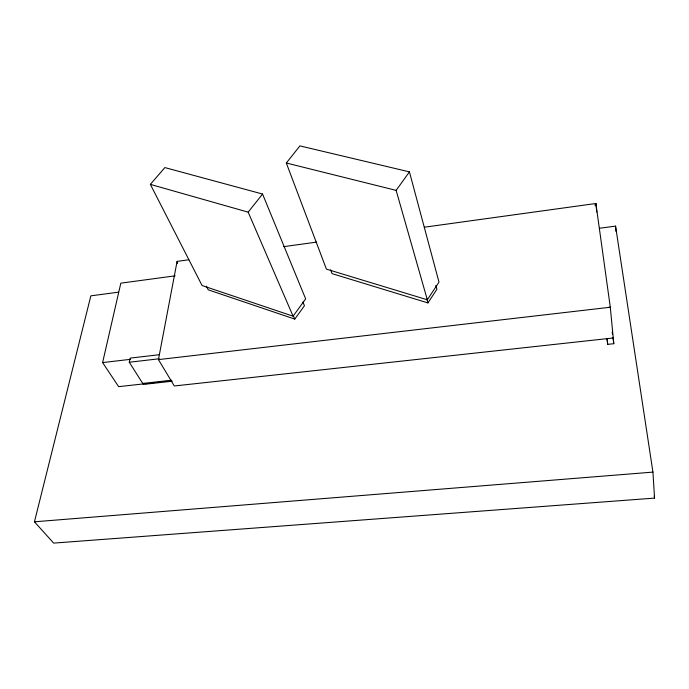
<?xml version="1.0" encoding="UTF-8"?>
<svg xmlns="http://www.w3.org/2000/svg" width="689" height="689" viewBox="0 0 689 689"><rect width="100%" height="100%" fill="white"/><g stroke="black" fill="none" stroke-linecap="round" stroke-linejoin="round"><path stroke-width="1.03" d="M613.244 337.98L174.3 385.978L158.436 359.615L177.09 261.398L188.812 259.77M172.25 381.224L143.372 384.419L129.274 362.242L130.143 358.116L158.97 354.749M143.2 383.937L118.637 386.658L102.609 362.578L120.825 283.162L175.144 275.833M599.559 228.24L615.553 226.113L652.939 472.103L654.55 498.104L53.639 543.104L34.45 521.797L90.862 295.839L118.594 292.162M594.917 205.253L595.89 203.496L424.321 227.215M330.625 269.83L332.055 273.645L427.929 302.919L436.904 289.294L435.827 285.358M427.326 299.793L438.988 282.12L409.43 171.88L299.922 145.896L286.314 163.009L326.414 269.132L427.326 299.793L396.132 190.371L409.43 171.88M293.092 316.191L305.658 298.888L262.561 194.04L164.86 167.573L150.348 184.376L202.084 285.53L293.092 316.191L248.161 212.16L150.348 184.376M206.39 286.176L208.242 289.828L294.771 319.102L304.443 305.752L302.876 301.997M248.161 212.16L262.561 194.04M283.653 246.662L316.69 242.097M102.609 362.578L130.385 359.339M129.274 362.242L159.193 358.771M158.436 359.615L610.299 307.242L613.796 343.708L607.715 344.362L607.009 339.057M142.744 383.428L171.587 380.233M145.345 383.704L147.48 383.472M151.752 382.998L153.888 382.757M158.16 382.283L160.296 382.05M164.568 381.577L166.704 381.344M34.45 521.797L652.939 472.103M609.067 307.225L610.299 307.242L595.89 203.496L596.743 212.048M286.314 163.009L396.132 190.371M293.161 315.373L294.771 319.102M426.81 299.017L427.929 302.919M654.231 495.977L654.55 498.104M177.09 261.398L177.392 263.465M612.194 332.046L612.487 334.165M612.917 337.352L613.796 343.708M607.13 338.652L607.715 344.362M615.553 226.113L615.992 231.426"/></g></svg>
